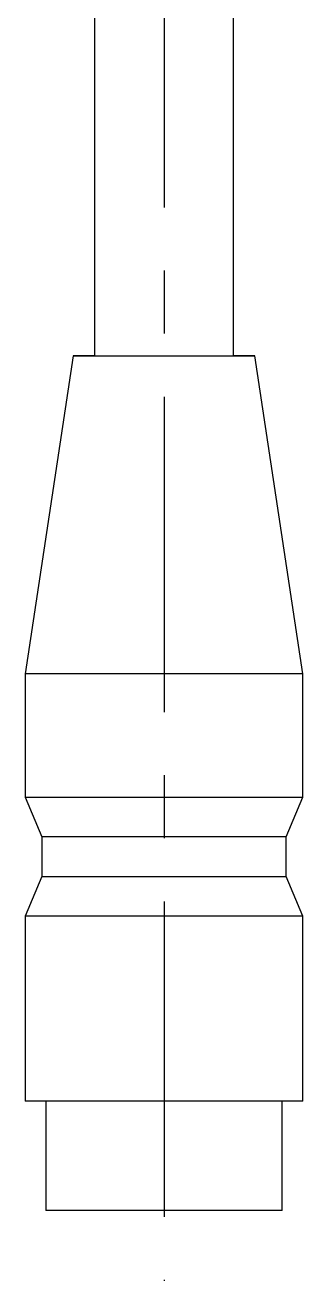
# Model space of a CAD drawing. Extents: x 0 to 698, y -8 to 617.
# Drawn here: x 274.9 to 288.9, y 360.8 to 424 of the extents above; entities that cross this region are included whole.
import ezdxf

# ---------------------------------------------------------------- set-up
doc = ezdxf.new("R2010")
doc.units = 0
doc.header["$LTSCALE"] = 0.5
doc.linetypes.add('CENTER', pattern=[50.8, 31.75, -6.35, 6.35, -6.35])
doc.layers.add('MSM_CENTER', color=1, linetype='CENTER')
doc.layers.add('MSM_CONTINUOUS', color=7, linetype='CONTINUOUS')

msp = doc.modelspace()

# ---------------------------------------------------------------- linework, layer by layer
at = {"layer": 'MSM_CENTER'}
msp.add_line((281.896, 506.86), (281.896, 360.76), dxfattribs=at)
at = {"layer": 'MSM_CONTINUOUS'}
for p, q in [((278.396, 455.31), (278.396, 407.31)), ((285.396, 407.31), (285.396, 455.31)), ((277.326, 407.31), (274.896, 391.31)), ((277.326, 407.31), (277.414, 407.31)), ((277.395, 407.31), (277.326, 407.31)), ((277.602, 407.311), (277.395, 407.31)), ((277.414, 407.31), (277.674, 407.31)), ((277.939, 407.311), (277.602, 407.311)), ((277.674, 407.31), (278.096, 407.31)), ((278.396, 407.311), (277.939, 407.311)), ((278.096, 407.31), (278.664, 407.31)), ((278.396, 407.31), (278.463, 407.31)), ((278.463, 407.31), (278.662, 407.31)), ((278.662, 407.31), (278.986, 407.31)), ((278.664, 407.31), (279.357, 407.31)), ((278.986, 407.31), (279.421, 407.31)), ((279.357, 407.31), (280.147, 407.31)), ((279.421, 407.31), (279.951, 407.31)), ((279.951, 407.31), (280.557, 407.31)), ((280.147, 407.31), (281.004, 407.31)), ((280.557, 407.31), (281.213, 407.31)), ((281.004, 407.31), (281.896, 407.31)), ((281.213, 407.31), (281.896, 407.31)), ((281.896, 407.31), (282.579, 407.31)), ((281.896, 407.31), (282.788, 407.31)), ((282.579, 407.31), (283.235, 407.31)), ((282.788, 407.31), (283.645, 407.31)), ((283.235, 407.31), (283.84, 407.31)), ((283.645, 407.31), (284.435, 407.31)), ((283.84, 407.31), (284.371, 407.31)), ((284.371, 407.31), (284.806, 407.31)), ((284.435, 407.31), (285.127, 407.31)), ((284.806, 407.31), (285.13, 407.31)), ((285.127, 407.31), (285.696, 407.31)), ((285.13, 407.31), (285.329, 407.31)), ((285.329, 407.31), (285.396, 407.31)), ((285.853, 407.311), (285.396, 407.311)), ((285.696, 407.31), (286.118, 407.31)), ((286.19, 407.311), (285.853, 407.311)), ((286.118, 407.31), (286.378, 407.31)), ((286.396, 407.31), (286.19, 407.311)), ((286.378, 407.31), (286.466, 407.31)), ((286.466, 407.31), (286.396, 407.31)), ((288.896, 391.31), (286.466, 407.31)), ((274.896, 391.31), (274.896, 385.11)), ((275.03, 391.31), (274.896, 391.31)), ((275.429, 391.31), (275.03, 391.31)), ((276.076, 391.31), (275.429, 391.31)), ((276.946, 391.31), (276.076, 391.31)), ((278.007, 391.31), (276.946, 391.31)), ((279.217, 391.309), (278.007, 391.31)), ((280.53, 391.309), (279.217, 391.309)), ((281.896, 391.309), (280.53, 391.309)), ((283.262, 391.309), (281.896, 391.309)), ((284.575, 391.309), (283.262, 391.309)), ((285.785, 391.31), (284.575, 391.309)), ((286.846, 391.31), (285.785, 391.31)), ((287.716, 391.31), (286.846, 391.31)), ((288.363, 391.31), (287.716, 391.31)), ((288.761, 391.31), (288.363, 391.31)), ((288.896, 391.31), (288.761, 391.31)), ((288.896, 385.11), (288.896, 391.31)), ((274.896, 385.11), (275.746, 383.11)), ((274.896, 385.11), (275.03, 385.11)), ((275.03, 385.11), (275.429, 385.11)), ((275.429, 385.11), (276.076, 385.11)), ((276.076, 385.11), (276.946, 385.11)), ((276.946, 385.11), (278.007, 385.11)), ((278.007, 385.11), (279.217, 385.109)), ((279.217, 385.109), (280.53, 385.109)), ((280.53, 385.109), (281.896, 385.109)), ((281.896, 385.109), (283.262, 385.109)), ((283.262, 385.109), (284.575, 385.109)), ((284.575, 385.109), (285.785, 385.11)), ((285.785, 385.11), (286.846, 385.11)), ((286.846, 385.11), (287.716, 385.11)), ((287.716, 385.11), (288.363, 385.11)), ((288.046, 383.11), (288.896, 385.11)), ((288.363, 385.11), (288.761, 385.11)), ((288.761, 385.11), (288.896, 385.11)), ((275.746, 383.11), (275.746, 381.11)), ((275.864, 383.11), (275.746, 383.11)), ((276.214, 383.11), (275.864, 383.11)), ((276.783, 383.11), (276.214, 383.11)), ((277.547, 383.11), (276.783, 383.11)), ((278.479, 383.11), (277.547, 383.11)), ((279.543, 383.11), (278.479, 383.11)), ((280.696, 383.11), (279.543, 383.11)), ((281.896, 383.109), (280.696, 383.11)), ((283.096, 383.11), (281.896, 383.109)), ((284.249, 383.11), (283.096, 383.11)), ((285.313, 383.11), (284.249, 383.11)), ((286.245, 383.11), (285.313, 383.11)), ((287.009, 383.11), (286.245, 383.11)), ((287.578, 383.11), (287.009, 383.11)), ((287.928, 383.11), (287.578, 383.11)), ((288.046, 383.11), (287.928, 383.11)), ((288.046, 381.11), (288.046, 383.11)), ((275.746, 381.11), (274.896, 379.11)), ((275.746, 381.11), (275.864, 381.11)), ((275.864, 381.11), (276.214, 381.11)), ((276.214, 381.11), (276.782, 381.11)), ((276.782, 381.11), (277.547, 381.11)), ((277.547, 381.11), (278.479, 381.11)), ((278.479, 381.11), (279.542, 381.11)), ((279.542, 381.11), (280.696, 381.11)), ((280.696, 381.11), (281.896, 381.109)), ((281.896, 381.109), (283.096, 381.11)), ((283.096, 381.11), (284.25, 381.11)), ((284.25, 381.11), (285.313, 381.11)), ((285.313, 381.11), (286.245, 381.11)), ((286.245, 381.11), (287.01, 381.11)), ((287.01, 381.11), (287.578, 381.11)), ((287.578, 381.11), (287.928, 381.11)), ((287.928, 381.11), (288.046, 381.11)), ((288.896, 379.11), (288.046, 381.11)), ((274.896, 379.11), (274.896, 369.81)), ((275.03, 379.11), (274.896, 379.11)), ((275.429, 379.11), (275.03, 379.11)), ((276.075, 379.11), (275.429, 379.11)), ((276.946, 379.11), (276.075, 379.11)), ((278.007, 379.11), (276.946, 379.11)), ((279.217, 379.109), (278.007, 379.11)), ((280.53, 379.109), (279.217, 379.109)), ((281.896, 379.109), (280.53, 379.109)), ((283.262, 379.109), (281.896, 379.109)), ((284.575, 379.109), (283.262, 379.109)), ((285.785, 379.11), (284.575, 379.109)), ((286.846, 379.11), (285.785, 379.11)), ((287.716, 379.11), (286.846, 379.11)), ((288.363, 379.11), (287.716, 379.11)), ((288.761, 379.11), (288.363, 379.11)), ((288.896, 379.11), (288.761, 379.11)), ((288.896, 369.81), (288.896, 379.11)), ((275.03, 369.81), (274.896, 369.81)), ((275.429, 369.81), (275.03, 369.81)), ((276.076, 369.81), (275.429, 369.81)), ((275.946, 369.81), (275.946, 364.31)), ((276.946, 369.81), (276.076, 369.81)), ((278.007, 369.81), (276.946, 369.81)), ((279.217, 369.809), (278.007, 369.81)), ((280.53, 369.809), (279.217, 369.809)), ((281.896, 369.809), (280.53, 369.809)), ((283.262, 369.809), (281.896, 369.809)), ((284.575, 369.809), (283.262, 369.809)), ((285.785, 369.81), (284.575, 369.809)), ((286.846, 369.81), (285.785, 369.81)), ((287.716, 369.81), (286.846, 369.81)), ((288.363, 369.81), (287.716, 369.81)), ((287.846, 364.31), (287.846, 369.81)), ((288.761, 369.81), (288.363, 369.81)), ((288.896, 369.81), (288.761, 369.81)), ((276.06, 364.31), (275.946, 364.31)), ((276.399, 364.31), (276.06, 364.31)), ((276.949, 364.31), (276.399, 364.31)), ((277.689, 364.31), (276.949, 364.31)), ((278.59, 364.31), (277.689, 364.31)), ((279.619, 364.31), (278.59, 364.31)), ((280.735, 364.31), (279.619, 364.31)), ((281.896, 364.31), (280.735, 364.31)), ((283.057, 364.31), (281.896, 364.31)), ((284.173, 364.31), (283.057, 364.31)), ((285.202, 364.31), (284.173, 364.31)), ((286.103, 364.31), (285.202, 364.31)), ((286.843, 364.31), (286.103, 364.31)), ((287.393, 364.31), (286.843, 364.31)), ((287.732, 364.31), (287.393, 364.31)), ((287.846, 364.31), (287.732, 364.31))]:
    msp.add_line(p, q, dxfattribs=at)

doc.saveas('drawing.dxf')
